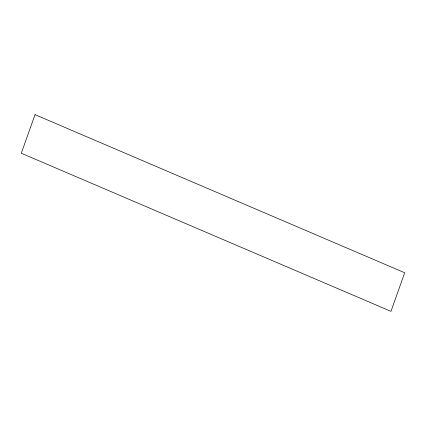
<?xml version="1.0" encoding="UTF-8"?>
<svg xmlns="http://www.w3.org/2000/svg" width="426" height="426" viewBox="0 0 426 426"><rect width="100%" height="100%" fill="white"/><g stroke="black" fill="none" stroke-linecap="round" stroke-linejoin="round"><path stroke-width="0.64" d="M35.033 114.642L21.3 153.238L390.967 311.358L404.7 272.762L35.033 114.642"/></g></svg>
